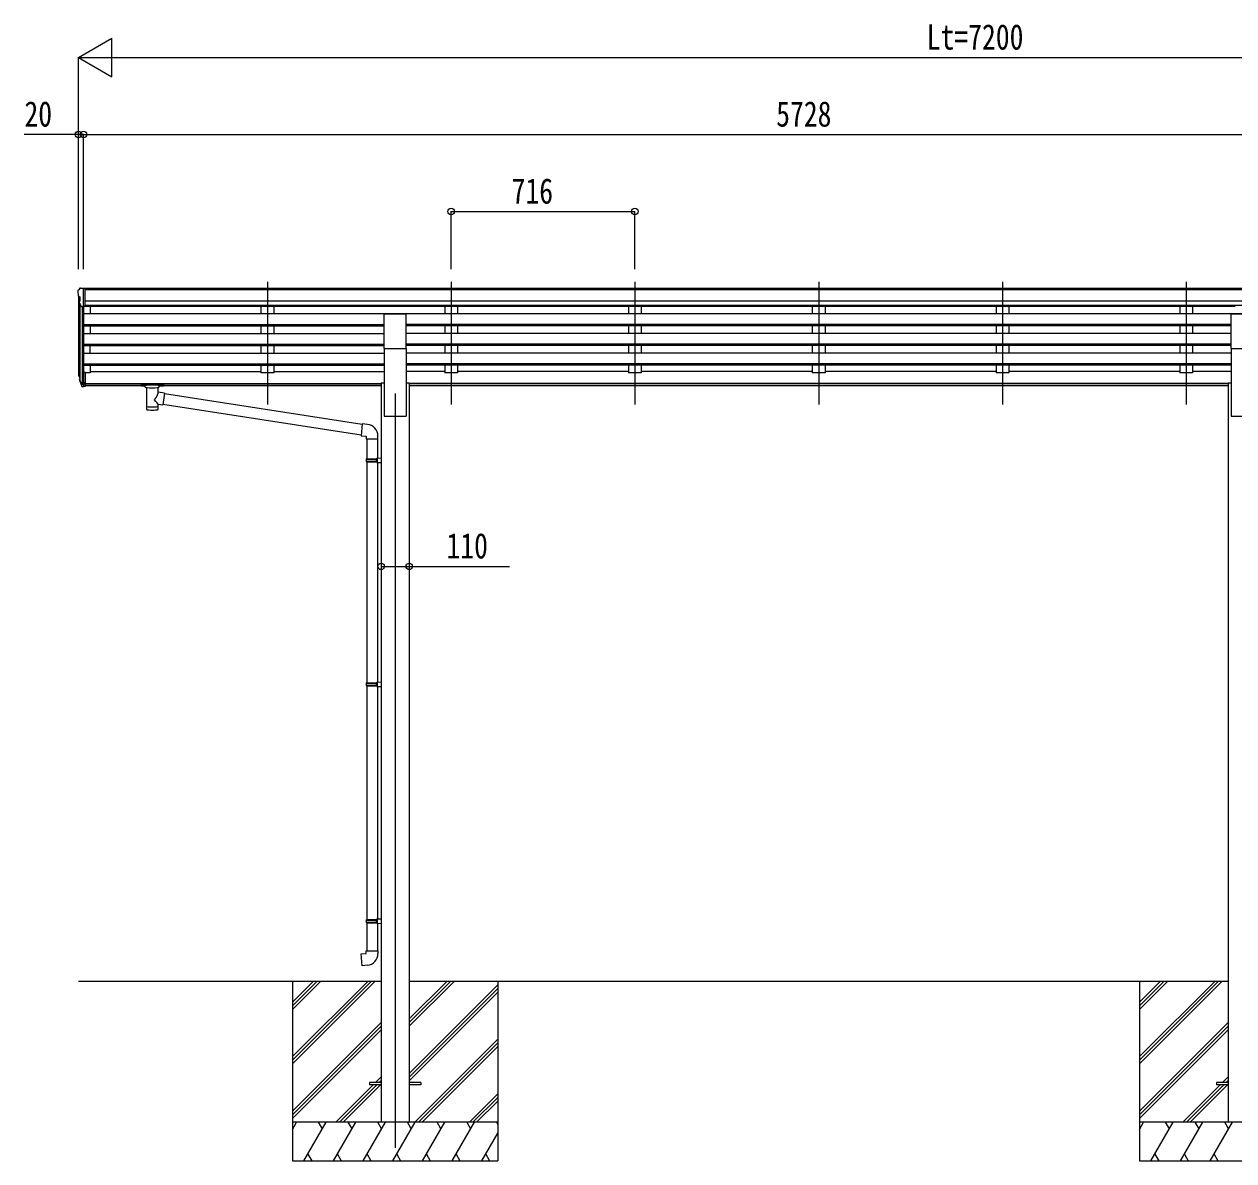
# Model space of a CAD drawing. Units: millimetres, scale not verified. Extents: x -12615 to 12615, y -8910 to 8910.
# Drawn here: x -4500 to 212, y -4915 to -488 of the extents above; entities that cross this region are included whole.
import ezdxf
from ezdxf.enums import TextEntityAlignment as Align

# ---------------------------------------------------------------- set-up
doc = ezdxf.new("R2010")
doc.units = ezdxf.units.MM
doc.header["$LTSCALE"] = 50
for name, color, linetype in [('0-3_YKK_12', 2, 'Continuous'), ('0-4_YKK_13', 4, 'Continuous'), ('0-5_YKK_A1', 4, 'Continuous'), ('0-6_YKK_D', 6, 'Continuous')]:
    doc.layers.add(name, color=color, linetype=linetype)
doc.styles.add('ＭＳ ゴシック', font='')
doc.styles.get('ＭＳ ゴシック').set_extended_font_data('MS Gothic')

msp = doc.modelspace()

# ---------------------------------------------------------------- linework, layer by layer
at = {"layer": '0-3_YKK_12'}
for p, q in [((-3552.94, -1491.89), (-3552.94, -1969.4)), ((-2836.94, -1491.89), (-2836.94, -1969.4)), ((-2120.94, -1491.89), (-2120.94, -1969.4)), ((-1404.94, -1491.89), (-1404.94, -1969.4)), ((-688.94, -1491.89), (-688.94, -1969.4)), ((27.06, -1491.89), (27.06, -1969.4)), ((-3054.94, -1926.44), (-3054.94, -4865))]:
    msp.add_line(p, q, dxfattribs=at)
at = {"layer": '0-4_YKK_13'}
for p, q in [((-4290.94, -1525.23), (-4290.94, -1525.86)), ((-4288.41, -1547.04), (-4283.09, -1550.11)), ((-4284.03, -1516.42), (-4288.1, -1522.23)), ((-4280.94, -1515.86), (-4283.27, -1516)), ((-4282.94, -1550.37), (-4282.94, -1566.65)), ((-4280.94, -1515.86), (-4262.44, -1515.86)), ((-4268.94, -1588.84), (-4268.94, -1515.86)), ((-4262.44, -1515.86), (-4252.44, -1515.94)), ((-4262.44, -1587.84), (-4262.44, -1515.86)), ((-4252.44, -1517.46), (-4252.44, -1515.94)), ((-4276.56, -1587.03), (-4285.57, -1571.43)), ((-4268.94, -1588.84), (-4274.15, -1588.52)), ((-4262.44, -1587.84), (-4268.94, -1587.84)), ((-3097.44, -1751.06), (-3097.44, -1615.84)), ((-3097.44, -1615.84), (-3012.44, -1615.84)), ((-3012.44, -1751.06), (-3012.44, -1615.84)), ((202.56, -1751.06), (202.56, -1615.84)), ((202.56, -1615.84), (287.56, -1615.84)), ((-3097.44, -1751.06), (-3012.44, -1751.06)), ((202.56, -1751.06), (287.56, -1751.06)), ((-4287.85, -1859.2), (-4283.97, -1867.15)), ((-4287.24, -1857.83), (-4283.97, -1864.89)), ((-4285.53, -1870.48), (-4285.19, -1874.88)), ((-4285.19, -1874.88), (-4276.38, -1898.43)), ((-4284.58, -1874.32), (-4276.38, -1890.5)), ((-4275.37, -1889.37), (-4283.13, -1873.96)), ((-4268.94, -1845.01), (-4268.94, -1899.79)), ((-4262.44, -1845.01), (-4268.94, -1845.01)), ((-4262.44, -1845.01), (-4262.44, -1899.05)), ((-4268.94, -1890.05), (-4274.07, -1890.05)), ((-4268.94, -1891.85), (-4273.79, -1891.85)), ((-4268.94, -1899.79), (-4273.79, -1899.79)), ((-4262.44, -1885.15), (-4268.94, -1885.15)), ((-4262.44, -1890.03), (-4268.94, -1890.03)), ((-4262.44, -1899.05), (-4268.94, -1899.05)), ((-4044.94, -1889.89), (-4044.94, -1895.65)), ((-4044.94, -1890.08), (-4044.94, -1891.62)), ((-4042.94, -1889.23), (-3959.94, -1889.23)), ((-4042.94, -1891.4), (-3959.94, -1891.4)), ((-4042.94, -1896.31), (-4028.44, -1896.31)), ((-4028.44, -1901.96), (-4028.44, -1895.41)), ((-4024.34, -1902.88), (-4024.36, -1988.32)), ((-3978.54, -1921.62), (-3978.54, -1902.88)), ((-3953.32, -1925.53), (-3978.54, -1921.61)), ((-3974.44, -1901.96), (-3974.44, -1895.41)), ((-3974.44, -1896.31), (-3959.94, -1896.31)), ((-3953.32, -1925.53), (-3960.34, -1970.79)), ((-3957.94, -1889.89), (-3957.94, -1895.65)), ((-3184.13, -2046.92), (-3953.64, -1927.54)), ((-3978.52, -1988.32), (-3978.55, -1967.65)), ((-3978.54, -1967.96), (-3960.34, -1970.79)), ((-3187.8, -2088.85), (-3960.07, -1969.05)), ((-3163.13, -2046.88), (-3183.97, -2045.06)), ((-3168.05, -2102.63), (-3122.05, -2102.63)), ((-3165.94, -2102.63), (-3165.94, -2180.36)), ((-3123.94, -2102.63), (-3123.94, -2177.8)), ((-3122.05, -2102.63), (-3122.05, -2091.71)), ((-3167.94, -2182.36), (-3166.94, -2180.36)), ((-3167.94, -2182.36), (-3123.94, -2182.36)), ((-3167.94, -2182.36), (-3167.94, -2190.36)), ((-3167.94, -2190.36), (-3123.94, -2190.36)), ((-3167.94, -2190.36), (-3166.94, -2192.36)), ((-3166.94, -2180.36), (-3123.94, -2180.36)), ((-3166.94, -2192.36), (-3123.94, -2192.36)), ((-3165.94, -2192.36), (-3165.94, -3052.75)), ((-3128.42, -2182.36), (-3128.85, -2180.36)), ((-3125.94, -2177.86), (-3109.94, -2177.39)), ((-3125.94, -2179.86), (-3125.94, -2177.86)), ((-3125.94, -2179.86), (-3123.94, -2179.86)), ((-3125.94, -2194.86), (-3125.94, -2192.86)), ((-3125.94, -2194.86), (-3109.94, -2195.33)), ((-3123.94, -2194.92), (-3123.94, -3050.2)), ((-3109.94, -2177.39), (-3109.94, -2195.33)), ((-3167.94, -3054.75), (-3166.94, -3052.75)), ((-3167.94, -3054.75), (-3123.94, -3054.75)), ((-3167.94, -3054.75), (-3167.94, -3062.75)), ((-3167.94, -3062.75), (-3123.94, -3062.75)), ((-3167.94, -3062.75), (-3166.94, -3064.75)), ((-3166.94, -3052.75), (-3123.94, -3052.75)), ((-3128.42, -3054.75), (-3128.85, -3052.75)), ((-3125.94, -3050.25), (-3109.94, -3049.78)), ((-3125.94, -3052.25), (-3125.94, -3050.25)), ((-3125.94, -3052.25), (-3123.94, -3052.25)), ((-3109.94, -3049.78), (-3109.94, -3067.73)), ((-3166.94, -3064.75), (-3123.94, -3064.75)), ((-3165.94, -3064.75), (-3165.94, -3975.44)), ((-3125.94, -3067.25), (-3125.94, -3065.25)), ((-3125.94, -3067.25), (-3109.94, -3067.73)), ((-3123.94, -3067.31), (-3123.94, -3972.88)), ((-3167.94, -3977.44), (-3166.94, -3975.44)), ((-3167.94, -3977.44), (-3123.94, -3977.44)), ((-3167.94, -3977.44), (-3167.94, -3985.44)), ((-3167.94, -3985.44), (-3123.94, -3985.44)), ((-3167.94, -3985.44), (-3166.94, -3987.44)), ((-3166.94, -3975.44), (-3123.94, -3975.44)), ((-3166.94, -3987.44), (-3123.94, -3987.44)), ((-3165.94, -3987.44), (-3165.94, -4097.44)), ((-3128.42, -3977.44), (-3128.85, -3975.44)), ((-3125.94, -3972.94), (-3109.94, -3972.47)), ((-3125.94, -3974.94), (-3125.94, -3972.94)), ((-3125.94, -3974.94), (-3123.94, -3974.94)), ((-3125.94, -3989.94), (-3125.94, -3987.94)), ((-3125.94, -3989.94), (-3109.94, -3990.41)), ((-3123.94, -3990), (-3123.94, -4097.44)), ((-3109.94, -3972.47), (-3109.94, -3990.41)), ((-3167.94, -4097.44), (-3121.94, -4097.44)), ((-3167.94, -4107.44), (-3167.94, -4097.44)), ((-3121.94, -4097.44), (-3121.94, -4108.36)), ((-3154.94, -4610.5), (-3154.94, -4619.5)), ((-3109.94, -4610.5), (-3154.94, -4610.5)), ((-2954.94, -4610.5), (-2999.94, -4610.5)), ((-2954.94, -4610.5), (-2954.94, -4619.5)), ((145.06, -4610.5), (145.06, -4619.5)), ((190.06, -4610.5), (145.06, -4610.5)), ((-3109.94, -4619.5), (-3154.94, -4619.5)), ((-2954.94, -4619.5), (-2999.94, -4619.5)), ((190.06, -4619.5), (145.06, -4619.5))]:
    msp.add_line(p, q, dxfattribs=at)
for points in [[(-4044.94, -1889.89), (-4044.9, -1889.7), (-4044.82, -1889.56), (-4044.72, -1889.47), (-4044.62, -1889.4), (-4044.5, -1889.36), (-4044.21, -1889.3), (-4043.72, -1889.25), (-4043.18, -1889.23), (-4042.94, -1889.23)], [(-4044.94, -1895.65), (-4044.9, -1895.84), (-4044.82, -1895.98), (-4044.72, -1896.07), (-4044.62, -1896.14), (-4044.5, -1896.18), (-4044.21, -1896.24), (-4043.72, -1896.29), (-4043.18, -1896.31), (-4042.94, -1896.31)], [(-3959.94, -1889.23), (-3959.59, -1889.23), (-3959.06, -1889.26), (-3958.61, -1889.31), (-3958.31, -1889.38), (-3958.14, -1889.48), (-3958.02, -1889.62), (-3957.95, -1889.8), (-3957.94, -1889.89)], [(-3959.94, -1896.31), (-3959.59, -1896.31), (-3959.06, -1896.28), (-3958.61, -1896.23), (-3958.31, -1896.15), (-3958.14, -1896.06), (-3958.02, -1895.92), (-3957.95, -1895.74), (-3957.94, -1895.65)], [(-3183.97, -2045.06), (-3187.97, -2090.88), (-3168.05, -2092.63), (-3168.05, -2102.63)], [(-3128.42, -2182.36), (-3128.42, -2190.36), (-3128.85, -2192.36)], [(-3125.94, -2192.86), (-3123.94, -2192.86), (-3123.94, -2179.86)], [(-3128.42, -3054.75), (-3128.42, -3062.75), (-3128.85, -3064.75)], [(-3125.94, -3065.25), (-3123.94, -3065.25), (-3123.94, -3052.25)], [(-3128.42, -3977.44), (-3128.42, -3985.44), (-3128.85, -3987.44)], [(-3125.94, -3987.94), (-3123.94, -3987.94), (-3123.94, -3974.94)], [(-3163.02, -4153.19), (-3183.86, -4155.01), (-3187.86, -4109.19), (-3167.94, -4107.44)]]:
    msp.add_lwpolyline(points, dxfattribs=at)
for centre, radius, start, end in [((-4287.94, -1525.23), 3, 93, 180), ((-4088.94, -1525.86), 202, 180, 184.94904), ((-4284.04, -1542.67), 6.18, 185.7035, 224.99897), ((-4283.21, -1517), 1, 93.5, 145), ((-4283.24, -1550.37), 0.3, 0, 60), ((-4282.97, -1569.93), 3, 94.7167, 210), ((-4283.24, -1566.65), 0.3, 274.7167, 0), ((-4273.97, -1585.53), 3, 210, 266.5), ((-4259.76, -1850.09), 29.53, 186.50806, 197.98144), ((-4258.35, -1848.33), 30.41, 187.1552, 198.19734), ((-3167.05, -2091.71), 45, 0, 85), ((-3166.94, -4108.36), 45, 275, 0)]:
    msp.add_arc(centre, radius, start, end, dxfattribs=at)
for centre, major_axis, ratio, start_param, end_param in [((-4200.29, -1850.52), (-89.06, 1.43), 0.57596, 6.1962358, 6.3678173), ((-4201.08, -1843.84), (87.93, 4.42), 0.541684, 3.0659337, 3.2228513), ((-4284.23, -1870.48), (1.3, 0), 0.90356, 1.3700892, 3.347195), ((-4198.31, -1854.29), (-89.07, 0), 0.90356, 0.2056023, 0.2515348), ((-4199.02, -1850.42), (-88.05, 0), 0.90356, 0.2662965, 0.3003836), ((-4273.79, -1889.14), (-3, 0), 0.90356, 0.5235988, 1.5707963), ((-4273.79, -1897.08), (3, 0), 0.90356, 3.6651914, 4.712389), ((-4274.07, -1888.69), (-1.5, 0), 0.90356, 0.5235988, 1.5707963), ((-4042.94, -1891.62), (2, 0), 0.109601, 1.5707963, 3.1415927), ((-4001.44, -1901.87), (27.06, 0), 0.069685, 3.1415927, 6.2831853), ((-4001.44, -1895.41), (27, 0), 0.070066, 6.2831853, 9.424778), ((-4001.44, -1948.16), (-22.81, -26.62), 0.234429, 1.6855472, 3.1268519), ((-3990.44, -1899.39), (16, 0), 0.361356, 6.2636979, 6.2831853), ((-3959.94, -1891.62), (2, 0), 0.109601, 0, 1.5707963), ((-4001.44, -1975.88), (22.91, 0), 0.122865, 3.1415927, 6.2831853), ((-3998.89, -1945.52), (20.32, -22.25), 0.045535, 0.0389954, 1.3075346), ((-4001.44, -1988.32), (22.92, 0), 0.101955, 3.1415499, 6.2833984)]:
    msp.add_ellipse(centre, major_axis=major_axis, ratio=ratio, start_param=start_param, end_param=end_param, dxfattribs=at)
at = {"layer": '0-5_YKK_A1'}
for p, q in [((-4288.94, -1546.43), (-4288.94, -1844.65)), ((1442.56, -1517.46), (-4262.44, -1517.46)), ((1442.56, -1522.68), (-4262.44, -1522.68)), ((-4283.97, -1574.2), (-4283.97, -1871.36)), ((-4274.94, -1588.37), (-4274.95, -1889.79)), ((-4268.94, -1588.84), (-4268.94, -1845.01)), ((1452.56, -1566.21), (-4262.44, -1566.21)), ((1452.56, -1584.06), (-4262.44, -1584.06)), ((217.56, -1587.31), (-4262.44, -1587.31)), ((-4243.94, -1587.31), (-4243.94, -1615.65)), ((-3577.94, -1587.31), (-3577.94, -1615.65)), ((-3527.94, -1587.31), (-3527.94, -1615.65)), ((-2861.94, -1587.31), (-2861.94, -1615.65)), ((-2811.94, -1587.31), (-2811.94, -1615.65)), ((-2145.94, -1587.31), (-2145.94, -1615.65)), ((-2095.94, -1587.31), (-2095.94, -1615.65)), ((-1429.94, -1587.31), (-1429.94, -1615.65)), ((-1379.94, -1587.31), (-1379.94, -1615.65)), ((-713.94, -1587.31), (-713.94, -1615.65)), ((-663.94, -1587.31), (-663.94, -1615.65)), ((2.06, -1587.31), (2.06, -1615.65)), ((52.06, -1587.31), (52.06, -1615.65)), ((1459.06, -1615.65), (-4268.94, -1615.65)), ((-4268.94, -1657.53), (-3097.44, -1657.53)), ((-4268.94, -1659.03), (-3097.44, -1659.03)), ((-4268.94, -1663.35), (-3097.44, -1663.35)), ((-4268.94, -1692.09), (-3097.44, -1692.09)), ((-4243.94, -1663.35), (-4243.94, -1692.09)), ((-3577.94, -1663.35), (-3577.94, -1692.09)), ((-3527.94, -1663.35), (-3527.94, -1692.09)), ((202.56, -1657.53), (-3012.44, -1657.53)), ((202.56, -1659.03), (-3012.44, -1659.03)), ((202.56, -1663.35), (-3012.44, -1663.35)), ((202.56, -1692.09), (-3012.44, -1692.09)), ((-2861.94, -1663.35), (-2861.94, -1692.09)), ((-2811.94, -1663.35), (-2811.94, -1692.09)), ((-2145.94, -1663.35), (-2145.94, -1692.09)), ((-2095.94, -1663.35), (-2095.94, -1692.09)), ((-1429.94, -1663.35), (-1429.94, -1692.09)), ((-1379.94, -1663.35), (-1379.94, -1692.09)), ((-713.94, -1663.35), (-713.94, -1692.09)), ((-663.94, -1663.35), (-663.94, -1692.09)), ((2.06, -1663.35), (2.06, -1692.09)), ((52.06, -1663.35), (52.06, -1692.09)), ((-4268.94, -1733.97), (-3097.44, -1733.97)), ((-4268.94, -1735.47), (-3097.44, -1735.47)), ((-4268.94, -1739.78), (-3097.44, -1739.78)), ((-4243.94, -1768.53), (-4243.94, -1739.78)), ((-3577.94, -1739.78), (-3577.94, -1768.53)), ((-3527.94, -1739.78), (-3527.94, -1768.53)), ((202.56, -1733.97), (-3012.44, -1733.97)), ((202.56, -1735.47), (-3012.44, -1735.47)), ((202.56, -1739.78), (-3012.44, -1739.78)), ((-2861.94, -1739.78), (-2861.94, -1768.53)), ((-2811.94, -1739.78), (-2811.94, -1768.53)), ((-2145.94, -1739.78), (-2145.94, -1768.53)), ((-2095.94, -1739.78), (-2095.94, -1768.53)), ((-1429.94, -1739.78), (-1429.94, -1768.53)), ((-1379.94, -1739.78), (-1379.94, -1768.53)), ((-713.94, -1739.78), (-713.94, -1768.53)), ((-663.94, -1739.78), (-663.94, -1768.53)), ((2.06, -1739.78), (2.06, -1768.53)), ((52.06, -1739.78), (52.06, -1768.53)), ((-4268.94, -1768.53), (-3097.44, -1768.53)), ((-3097.44, -1751.06), (-3097.44, -2015)), ((-3012.44, -1751.06), (-3012.44, -2015)), ((202.56, -1768.53), (-3012.44, -1768.53)), ((202.56, -1751.06), (202.56, -2015)), ((-4268.94, -1810.41), (-3097.44, -1810.41)), ((-4268.94, -1811.9), (-3097.44, -1811.9)), ((-4268.94, -1816.22), (-3097.44, -1816.22)), ((-4243.94, -1816.22), (-4243.94, -1845.65)), ((-3577.94, -1816.22), (-3577.94, -1845.65)), ((-3527.94, -1816.22), (-3527.94, -1845.65)), ((202.56, -1810.41), (-3012.44, -1810.41)), ((202.56, -1811.9), (-3012.44, -1811.9)), ((202.56, -1816.22), (-3012.44, -1816.22)), ((-2861.94, -1816.22), (-2861.94, -1845.65)), ((-2811.94, -1816.22), (-2811.94, -1845.65)), ((-2145.94, -1816.22), (-2145.94, -1845.65)), ((-2095.94, -1816.22), (-2095.94, -1845.65)), ((-1429.94, -1816.22), (-1429.94, -1845.65)), ((-1379.94, -1816.22), (-1379.94, -1845.65)), ((-713.94, -1816.22), (-713.94, -1845.65)), ((-663.94, -1816.22), (-663.94, -1845.65)), ((2.06, -1816.22), (2.06, -1845.65)), ((52.06, -1816.22), (52.06, -1845.65)), ((-4243.94, -1845.65), (-4262.44, -1845.65)), ((-4243.94, -1840.7), (-3577.94, -1840.7)), ((-3527.94, -1845.65), (-3577.94, -1845.65)), ((-3527.94, -1840.7), (-3097.44, -1840.7)), ((-3109.94, -1885.01), (-3109.94, -4765)), ((-3109.94, -1885.01), (-3097.44, -1885.01)), ((-2861.94, -1840.7), (-3012.44, -1840.7)), ((-3012.44, -1885.01), (-2999.94, -1885.01)), ((-2999.94, -1885.01), (-2999.94, -4765)), ((-2811.94, -1845.65), (-2861.94, -1845.65)), ((-2145.94, -1840.7), (-2811.94, -1840.7)), ((-2095.94, -1845.65), (-2145.94, -1845.65)), ((-1429.94, -1840.7), (-2095.94, -1840.7)), ((-1379.94, -1845.65), (-1429.94, -1845.65)), ((-713.94, -1840.7), (-1379.94, -1840.7)), ((-663.94, -1845.65), (-713.94, -1845.65)), ((2.06, -1840.7), (-663.94, -1840.7)), ((52.06, -1845.65), (2.06, -1845.65)), ((202.56, -1840.7), (52.06, -1840.7)), ((190.06, -1885.01), (190.06, -4765)), ((190.06, -1885.01), (202.56, -1885.01)), ((-4262.44, -1887.72), (-3109.94, -1887.72)), ((-4262.44, -1889.11), (-3109.94, -1889.11)), ((-4028.44, -1896.8), (-4262.44, -1896.8)), ((-3109.94, -1896.8), (-3974.44, -1896.8)), ((190.06, -1887.72), (-2999.94, -1887.72)), ((190.06, -1889.11), (-2999.94, -1889.11)), ((190.06, -1896.8), (-2999.94, -1896.8)), ((-3097.44, -2015), (-3012.44, -2015)), ((202.56, -2015), (287.56, -2015)), ((-4288.94, -4215), (-3109.94, -4215)), ((-3454.94, -4215), (-3454.94, -4915)), ((-3454.94, -4509.18), (-3160.76, -4215)), ((-3454.94, -4523.32), (-3146.62, -4215)), ((-3454.94, -4537.46), (-3132.48, -4215)), ((-3454.94, -4325.33), (-3344.61, -4215)), ((-3454.94, -4311.19), (-3358.75, -4215)), ((-3454.94, -4297.05), (-3372.89, -4215)), ((-2999.94, -4215), (190.06, -4215)), ((-2999.94, -4390.83), (-2824.11, -4215)), ((-2999.94, -4376.69), (-2838.25, -4215)), ((-2999.94, -4362.55), (-2852.39, -4215)), ((-2999.94, -4574.68), (-2654.94, -4229.68)), ((-2654.94, -4215), (-2654.94, -4915)), ((-154.94, -4215), (-154.94, -4915)), ((-154.94, -4509.18), (139.24, -4215)), ((-154.94, -4523.32), (153.38, -4215)), ((-154.94, -4537.46), (167.52, -4215)), ((-154.94, -4325.33), (-44.61, -4215)), ((-154.94, -4311.19), (-58.75, -4215)), ((-154.94, -4297.05), (-72.89, -4215)), ((-2999.94, -4588.82), (-2654.94, -4243.82)), ((-2999.94, -4602.96), (-2654.94, -4257.96)), ((-3454.94, -4721.31), (-3109.94, -4376.31)), ((-154.94, -4721.31), (190.06, -4376.31)), ((-3454.94, -4735.45), (-3109.94, -4390.45)), ((-3454.94, -4749.59), (-3109.94, -4404.59)), ((-154.94, -4735.45), (190.06, -4390.45)), ((-154.94, -4749.59), (190.06, -4404.59)), ((-2978.13, -4765), (-2654.94, -4441.81)), ((-2963.99, -4765), (-2654.94, -4455.95)), ((-2949.85, -4765), (-2654.94, -4470.09)), ((-3132, -4610.5), (-3109.94, -4588.44)), ((-3117.86, -4610.5), (-3109.94, -4602.58)), ((168, -4610.5), (190.06, -4588.44)), ((182.14, -4610.5), (190.06, -4602.58)), ((-3286.5, -4765), (-3141, -4619.5)), ((-3272.36, -4765), (-3126.86, -4619.5)), ((-3258.21, -4765), (-3112.71, -4619.5)), ((-2766, -4765), (-2654.94, -4653.94)), ((13.5, -4765), (159, -4619.5)), ((27.64, -4765), (173.14, -4619.5)), ((41.79, -4765), (187.29, -4619.5)), ((-2751.86, -4765), (-2654.94, -4668.08)), ((-2737.71, -4765), (-2654.94, -4682.23)), ((-2654.94, -4765), (-3454.94, -4765)), ((-3454.94, -4792.5), (-3439.06, -4765)), ((-3410.19, -4915), (-3323.59, -4765)), ((-3338.59, -4790.98), (-3353.59, -4765)), ((-3294.72, -4915), (-3208.12, -4765)), ((-3223.12, -4790.98), (-3238.12, -4765)), ((-3179.25, -4915), (-3092.65, -4765)), ((-3107.65, -4790.98), (-3122.65, -4765)), ((-3063.78, -4915), (-2977.18, -4765)), ((-2992.18, -4790.98), (-3007.18, -4765)), ((-2948.31, -4915), (-2861.71, -4765)), ((-2876.71, -4790.98), (-2891.71, -4765)), ((-2832.84, -4915), (-2746.24, -4765)), ((-2776.24, -4765), (-2761.24, -4790.98)), ((-2717.37, -4915), (-2654.94, -4806.86)), ((-2660.77, -4765), (-2654.94, -4775.1)), ((645.06, -4765), (-154.94, -4765)), ((-154.94, -4792.5), (-139.06, -4765)), ((-110.19, -4915), (-23.59, -4765)), ((-38.59, -4790.98), (-53.59, -4765)), ((5.28, -4915), (91.88, -4765)), ((76.88, -4790.98), (61.88, -4765)), ((120.75, -4915), (207.35, -4765)), ((192.35, -4790.98), (177.35, -4765)), ((-3395.2, -4889.02), (-3380.2, -4915)), ((-3279.73, -4889.02), (-3264.73, -4915)), ((-3164.25, -4889.02), (-3149.25, -4915)), ((-3048.78, -4889.02), (-3033.79, -4915)), ((-2933.31, -4889.02), (-2918.32, -4915)), ((-2817.84, -4889.02), (-2802.85, -4915)), ((-2702.38, -4889.02), (-2687.38, -4915)), ((-95.2, -4889.02), (-80.2, -4915)), ((20.27, -4889.02), (35.27, -4915)), ((135.75, -4889.02), (150.75, -4915)), ((-3454.94, -4915), (-2654.94, -4915)), ((-154.94, -4915), (645.06, -4915))]:
    msp.add_line(p, q, dxfattribs=at)
at = {"layer": '0-6_YKK_D'}
for p, q in [((-4288.94, -617.46), (-4159.04, -542.46)), ((-4159.04, -692.46), (-4159.04, -542.46)), ((-4288.94, -1441.89), (-4288.94, -616.46)), ((-4288.94, -617.46), (-4159.04, -692.46)), ((-4288.94, -617.46), (-4029.13, -617.46)), ((-4138.94, -617.46), (2761.06, -617.46)), ((-4288.94, -1441.89), (-4288.94, -916.46)), ((-4268.94, -1441.89), (-4268.94, -916.46)), ((-4268.94, -1441.89), (-4268.94, -916.46)), ((-4268.94, -917.46), (1459.06, -917.46)), ((-2836.94, -1441.89), (-2836.94, -1216.46)), ((-2836.94, -1217.46), (-2120.94, -1217.46)), ((-2120.94, -1441.89), (-2120.94, -1216.46))]:
    msp.add_line(p, q, dxfattribs=at)
for points in [[(-4268.94, -917.46), (-4288.94, -917.46), (-4500.34, -917.46)], [(-3109.94, -2599.55), (-2999.94, -2599.55), (-2609.34, -2599.55)]]:
    msp.add_lwpolyline(points, dxfattribs=at)
for centre in [(-4288.94, -917.46), (-4268.94, -917.46), (-4268.94, -917.46), (-2836.94, -1217.46), (-2120.94, -1217.46), (-3109.94, -2599.55), (-2999.94, -2599.55)]:
    msp.add_circle(centre, 12.75, dxfattribs=at)

# ---------------------------------------------------------------- texts
at = {"layer": '0-6_YKK_D', "style": 'ＭＳ ゴシック', "width": 0.8}
for s, p in [('Lt=7200', (-984.14, -616.46)), ('20', (-4499.34, -916.46)), ('5728', (-1570.54, -916.46)), ('716', (-2601.34, -1216.46)), ('110', (-2855.14, -2598.55))]:
    msp.add_text(s, height=98.97, dxfattribs=at).set_placement(p, align=Align.BOTTOM_LEFT)

doc.saveas('drawing.dxf')
